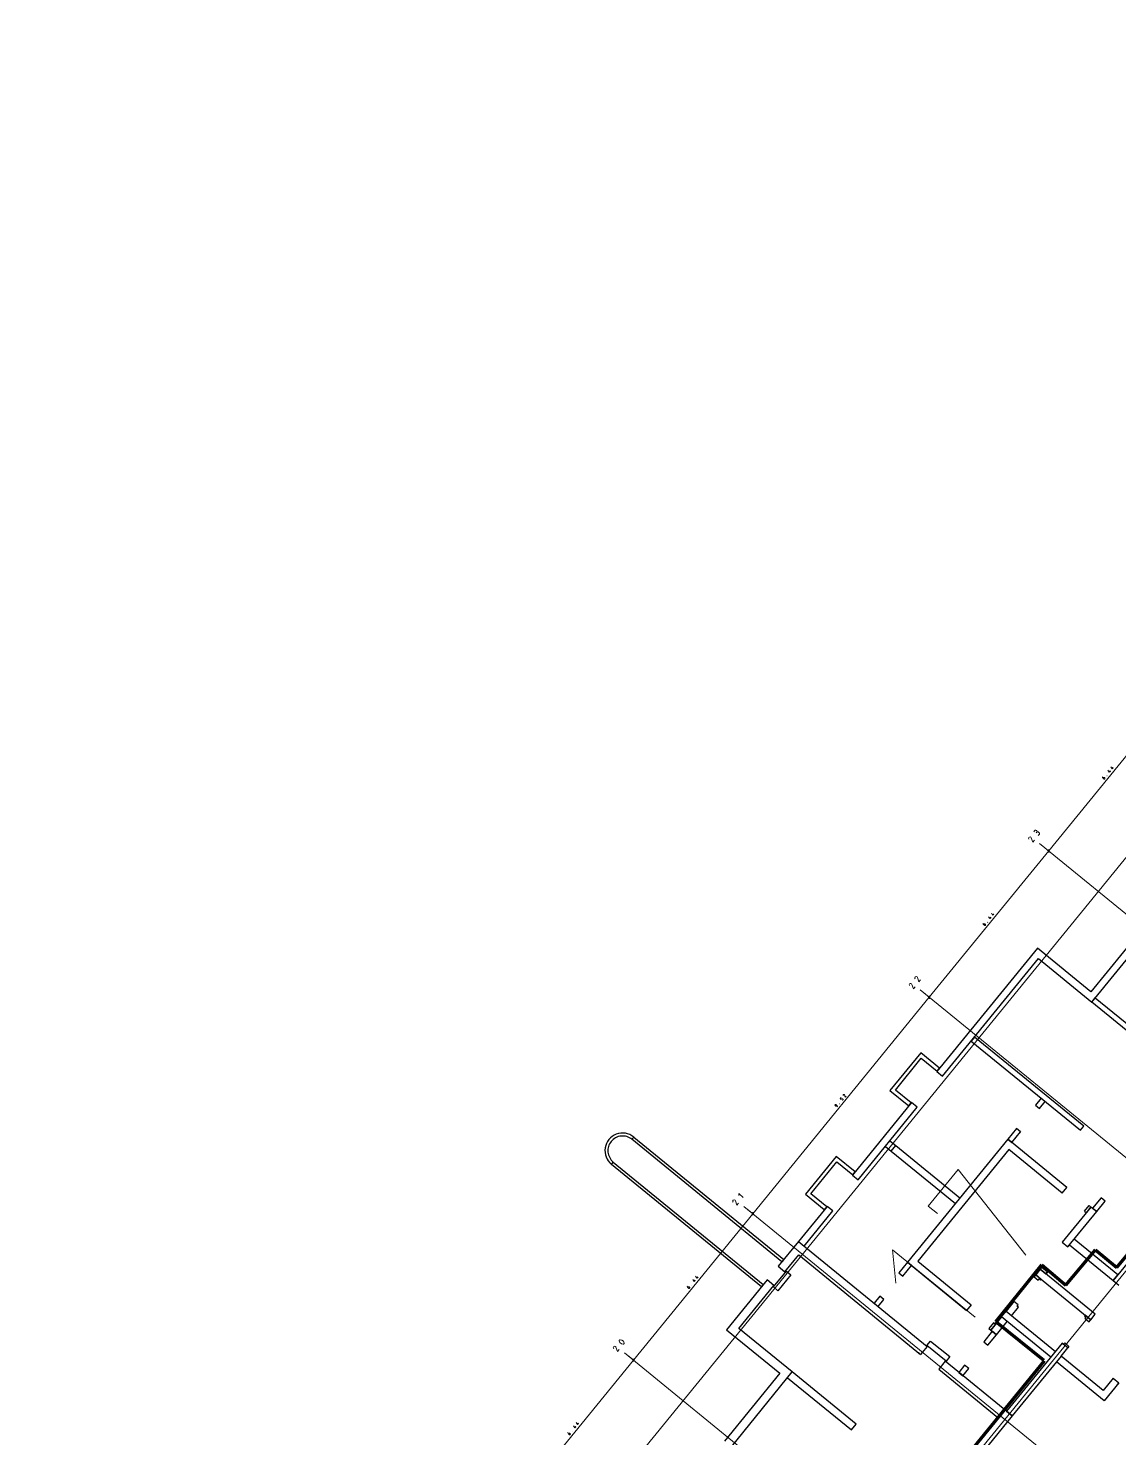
# Model space of a CAD drawing. Header units: metres. Extents: x 2680829 to 2680940, y 1252358 to 1252483.
# Drawn here: x 2680837.66 to 2680874.82, y 1252425.84 to 1252473.86 of the extents above; entities that cross this region are included whole.
import ezdxf

# ---------------------------------------------------------------- set-up
doc = ezdxf.new("R2010")
doc.units = ezdxf.units.M
doc.layers.add('bemassung', color=7, linetype='Continuous', lineweight=13)
doc.layers.add('etappierung', color=7, linetype='Continuous')
doc.layers.add('geometrie', color=7, linetype='Continuous')

msp = doc.modelspace()

# ---------------------------------------------------------------- linework, layer by layer
at = {"layer": 'bemassung'}
for p, q in [((2680874.421, 1252448.388), (2680874.417, 1252448.392)), ((2680874.452, 1252448.581), (2680874.497, 1252448.516)), ((2680874.497, 1252448.516), (2680874.532, 1252448.558)), ((2680874.504, 1252448.559), (2680874.538, 1252448.532)), ((2680874.545, 1252448.695), (2680874.59, 1252448.63)), ((2680874.59, 1252448.63), (2680874.625, 1252448.672)), ((2680874.597, 1252448.673), (2680874.631, 1252448.646)), ((2680874.265, 1252448.343), (2680874.273, 1252448.362)), ((2680874.27, 1252448.321), (2680874.265, 1252448.343)), ((2680874.286, 1252448.309), (2680874.27, 1252448.321)), ((2680874.286, 1252448.309), (2680874.3, 1252448.326)), ((2680874.311, 1252448.288), (2680874.286, 1252448.309)), ((2680874.3, 1252448.326), (2680874.303, 1252448.33)), ((2680874.303, 1252448.33), (2680874.308, 1252448.333)), ((2680874.308, 1252448.333), (2680874.314, 1252448.333)), ((2680874.32, 1252448.28), (2680874.311, 1252448.288)), ((2680874.314, 1252448.333), (2680874.32, 1252448.334)), ((2680874.32, 1252448.334), (2680874.326, 1252448.332)), ((2680874.334, 1252448.282), (2680874.32, 1252448.28)), ((2680874.326, 1252448.332), (2680874.33, 1252448.329)), ((2680874.33, 1252448.329), (2680874.339, 1252448.322)), ((2680874.342, 1252448.291), (2680874.334, 1252448.282)), ((2680874.339, 1252448.322), (2680874.348, 1252448.314)), ((2680874.349, 1252448.3), (2680874.342, 1252448.291)), ((2680874.348, 1252448.314), (2680874.349, 1252448.3)), ((2680871.922, 1252446.487), (2680871.95, 1252446.522)), ((2680871.95, 1252446.522), (2680871.966, 1252446.541)), ((2680871.966, 1252446.541), (2680871.994, 1252446.544)), ((2680871.994, 1252446.544), (2680872.013, 1252446.528)), ((2680872.005, 1252446.448), (2680872.02, 1252446.465)), ((2680872.013, 1252446.528), (2680872.032, 1252446.512)), ((2680872.035, 1252446.484), (2680872.02, 1252446.465)), ((2680872.02, 1252446.465), (2680872.027, 1252446.474)), ((2680872.027, 1252446.474), (2680872.038, 1252446.48)), ((2680872.032, 1252446.512), (2680872.035, 1252446.484)), ((2680872.038, 1252446.48), (2680872.05, 1252446.481)), ((2680872.05, 1252446.481), (2680872.062, 1252446.483)), ((2680872.062, 1252446.483), (2680872.073, 1252446.479)), ((2680872.073, 1252446.479), (2680872.083, 1252446.472)), ((2680872.083, 1252446.472), (2680872.1, 1252446.457)), ((2680871.743, 1252446.267), (2680871.755, 1252446.292)), ((2680871.752, 1252446.243), (2680871.743, 1252446.267)), ((2680871.757, 1252446.232), (2680871.752, 1252446.243)), ((2680871.755, 1252446.292), (2680871.778, 1252446.301)), ((2680871.778, 1252446.301), (2680871.801, 1252446.31)), ((2680871.801, 1252446.31), (2680871.827, 1252446.298)), ((2680871.827, 1252446.298), (2680871.836, 1252446.275)), ((2680871.836, 1252446.275), (2680871.887, 1252446.126)), ((2680871.887, 1252446.126), (2680871.944, 1252446.195)), ((2680872.106, 1252446.394), (2680872.078, 1252446.36)), ((2680872.1, 1252446.457), (2680872.109, 1252446.45)), ((2680872.114, 1252446.404), (2680872.106, 1252446.394)), ((2680872.109, 1252446.45), (2680872.115, 1252446.439)), ((2680872.117, 1252446.415), (2680872.114, 1252446.404)), ((2680872.115, 1252446.439), (2680872.116, 1252446.427)), ((2680872.116, 1252446.427), (2680872.117, 1252446.415)), ((2680870.384, 1252443.592), (2680870.429, 1252443.527)), ((2680870.477, 1252443.707), (2680870.522, 1252443.641)), ((2680870.522, 1252443.641), (2680870.556, 1252443.684)), ((2680870.529, 1252443.685), (2680870.563, 1252443.657)), ((2680870.197, 1252443.354), (2680870.204, 1252443.373)), ((2680870.202, 1252443.333), (2680870.197, 1252443.354)), ((2680870.218, 1252443.32), (2680870.202, 1252443.333)), ((2680870.218, 1252443.32), (2680870.231, 1252443.337)), ((2680870.243, 1252443.299), (2680870.218, 1252443.32)), ((2680870.231, 1252443.337), (2680870.235, 1252443.341)), ((2680870.235, 1252443.341), (2680870.24, 1252443.344)), ((2680870.24, 1252443.344), (2680870.246, 1252443.345)), ((2680870.252, 1252443.292), (2680870.243, 1252443.299)), ((2680870.246, 1252443.345), (2680870.252, 1252443.345)), ((2680870.252, 1252443.345), (2680870.258, 1252443.344)), ((2680870.266, 1252443.293), (2680870.252, 1252443.292)), ((2680870.258, 1252443.344), (2680870.262, 1252443.34)), ((2680870.262, 1252443.34), (2680870.27, 1252443.333)), ((2680870.274, 1252443.302), (2680870.266, 1252443.293)), ((2680870.27, 1252443.333), (2680870.28, 1252443.325)), ((2680870.281, 1252443.312), (2680870.274, 1252443.302)), ((2680870.28, 1252443.325), (2680870.281, 1252443.312)), ((2680870.353, 1252443.4), (2680870.349, 1252443.403)), ((2680870.429, 1252443.527), (2680870.463, 1252443.57)), ((2680870.436, 1252443.571), (2680870.47, 1252443.543)), ((2680867.675, 1252441.278), (2680867.687, 1252441.304)), ((2680867.684, 1252441.255), (2680867.675, 1252441.278)), ((2680867.689, 1252441.243), (2680867.684, 1252441.255)), ((2680867.687, 1252441.304), (2680867.71, 1252441.312)), ((2680867.71, 1252441.312), (2680867.733, 1252441.321)), ((2680867.733, 1252441.321), (2680867.759, 1252441.31)), ((2680867.759, 1252441.31), (2680867.768, 1252441.287)), ((2680867.768, 1252441.287), (2680867.819, 1252441.137)), ((2680867.819, 1252441.137), (2680867.876, 1252441.206)), ((2680867.866, 1252441.512), (2680867.878, 1252441.538)), ((2680867.875, 1252441.489), (2680867.866, 1252441.512)), ((2680867.88, 1252441.477), (2680867.875, 1252441.489)), ((2680867.878, 1252441.538), (2680867.901, 1252441.547)), ((2680867.901, 1252441.547), (2680867.924, 1252441.555)), ((2680867.924, 1252441.555), (2680867.95, 1252441.544)), ((2680867.95, 1252441.544), (2680867.959, 1252441.521)), ((2680867.959, 1252441.521), (2680868.01, 1252441.371)), ((2680868.01, 1252441.371), (2680868.066, 1252441.44)), ((2680865.356, 1252437.427), (2680865.328, 1252437.394)), ((2680865.328, 1252437.394), (2680865.362, 1252437.366)), ((2680865.362, 1252437.366), (2680865.376, 1252437.383)), ((2680865.376, 1252437.383), (2680865.38, 1252437.387)), ((2680865.38, 1252437.387), (2680865.385, 1252437.39)), ((2680865.385, 1252437.39), (2680865.391, 1252437.391)), ((2680865.391, 1252437.391), (2680865.396, 1252437.391)), ((2680865.396, 1252437.391), (2680865.402, 1252437.39)), ((2680865.402, 1252437.39), (2680865.407, 1252437.386)), ((2680865.418, 1252437.349), (2680865.405, 1252437.332)), ((2680865.407, 1252437.386), (2680865.415, 1252437.379)), ((2680865.415, 1252437.379), (2680865.42, 1252437.376)), ((2680865.422, 1252437.353), (2680865.418, 1252437.349)), ((2680865.42, 1252437.376), (2680865.422, 1252437.37)), ((2680865.422, 1252437.37), (2680865.423, 1252437.365)), ((2680865.424, 1252437.359), (2680865.422, 1252437.353)), ((2680865.423, 1252437.365), (2680865.424, 1252437.359)), ((2680865.427, 1252437.514), (2680865.433, 1252437.527)), ((2680865.432, 1252437.503), (2680865.427, 1252437.514)), ((2680865.434, 1252437.497), (2680865.432, 1252437.503)), ((2680865.433, 1252437.527), (2680865.444, 1252437.531)), ((2680865.444, 1252437.531), (2680865.456, 1252437.535)), ((2680865.456, 1252437.535), (2680865.468, 1252437.53)), ((2680865.468, 1252437.53), (2680865.473, 1252437.519)), ((2680865.473, 1252437.519), (2680865.497, 1252437.446)), ((2680865.497, 1252437.446), (2680865.525, 1252437.479)), ((2680865.149, 1252437.173), (2680865.156, 1252437.182)), ((2680865.15, 1252437.159), (2680865.149, 1252437.173)), ((2680865.159, 1252437.152), (2680865.15, 1252437.159)), ((2680865.156, 1252437.182), (2680865.164, 1252437.192)), ((2680865.168, 1252437.145), (2680865.159, 1252437.152)), ((2680865.164, 1252437.192), (2680865.178, 1252437.193)), ((2680865.172, 1252437.141), (2680865.168, 1252437.145)), ((2680865.178, 1252437.14), (2680865.172, 1252437.141)), ((2680865.178, 1252437.193), (2680865.187, 1252437.186)), ((2680865.184, 1252437.14), (2680865.178, 1252437.14)), ((2680865.19, 1252437.141), (2680865.184, 1252437.14)), ((2680865.187, 1252437.186), (2680865.212, 1252437.165)), ((2680865.195, 1252437.144), (2680865.19, 1252437.141)), ((2680865.199, 1252437.148), (2680865.195, 1252437.144)), ((2680865.212, 1252437.165), (2680865.199, 1252437.148)), ((2680865.212, 1252437.165), (2680865.228, 1252437.152)), ((2680865.233, 1252437.131), (2680865.225, 1252437.112)), ((2680865.228, 1252437.152), (2680865.233, 1252437.131)), ((2680865.312, 1252437.218), (2680865.307, 1252437.221)), ((2680868.324, 1252433.732), (2680869.345, 1252434.985)), ((2680869.345, 1252434.985), (2680871.653, 1252432.06)), ((2680861.875, 1252434.096), (2680861.868, 1252434.159)), ((2680861.868, 1252434.159), (2680862.024, 1252434.031)), ((2680861.662, 1252433.903), (2680861.673, 1252433.929)), ((2680861.67, 1252433.88), (2680861.662, 1252433.903)), ((2680861.675, 1252433.869), (2680861.67, 1252433.88)), ((2680861.673, 1252433.929), (2680861.696, 1252433.938)), ((2680861.696, 1252433.938), (2680861.719, 1252433.947)), ((2680861.719, 1252433.947), (2680861.745, 1252433.935)), ((2680861.745, 1252433.935), (2680861.754, 1252433.912)), ((2680861.754, 1252433.912), (2680861.805, 1252433.763)), ((2680861.805, 1252433.763), (2680861.862, 1252433.832)), ((2680868.637, 1252433.477), (2680868.324, 1252433.732)), ((2680867.227, 1252431.108), (2680867.111, 1252432.245)), ((2680867.111, 1252432.245), (2680869.929, 1252429.947)), ((2680860.302, 1252431.229), (2680860.347, 1252431.164)), ((2680860.347, 1252431.164), (2680860.381, 1252431.207)), ((2680860.354, 1252431.208), (2680860.388, 1252431.18)), ((2680860.395, 1252431.343), (2680860.44, 1252431.278)), ((2680860.44, 1252431.278), (2680860.474, 1252431.321)), ((2680860.447, 1252431.322), (2680860.481, 1252431.294)), ((2680860.115, 1252430.991), (2680860.123, 1252431.01)), ((2680860.12, 1252430.97), (2680860.115, 1252430.991)), ((2680860.136, 1252430.957), (2680860.12, 1252430.97)), ((2680860.136, 1252430.957), (2680860.149, 1252430.974)), ((2680860.161, 1252430.936), (2680860.136, 1252430.957)), ((2680860.149, 1252430.974), (2680860.153, 1252430.978)), ((2680860.153, 1252430.978), (2680860.158, 1252430.981)), ((2680860.158, 1252430.981), (2680860.164, 1252430.982)), ((2680860.17, 1252430.929), (2680860.161, 1252430.936)), ((2680860.164, 1252430.982), (2680860.17, 1252430.982)), ((2680860.17, 1252430.982), (2680860.176, 1252430.981)), ((2680860.184, 1252430.93), (2680860.17, 1252430.929)), ((2680860.176, 1252430.981), (2680860.18, 1252430.977)), ((2680860.18, 1252430.977), (2680860.189, 1252430.97)), ((2680860.192, 1252430.939), (2680860.184, 1252430.93)), ((2680860.189, 1252430.97), (2680860.198, 1252430.962)), ((2680860.199, 1252430.949), (2680860.192, 1252430.939)), ((2680860.198, 1252430.962), (2680860.199, 1252430.949)), ((2680860.271, 1252431.036), (2680860.267, 1252431.04)), ((2680857.806, 1252429.177), (2680857.8, 1252429.17)), ((2680857.814, 1252429.181), (2680857.806, 1252429.177)), ((2680857.823, 1252429.18), (2680857.814, 1252429.181)), ((2680857.885, 1252429.168), (2680857.823, 1252429.18)), ((2680857.593, 1252428.915), (2680857.605, 1252428.941)), ((2680857.602, 1252428.892), (2680857.593, 1252428.915)), ((2680857.607, 1252428.88), (2680857.602, 1252428.892)), ((2680857.605, 1252428.941), (2680857.628, 1252428.949)), ((2680857.628, 1252428.949), (2680857.651, 1252428.958)), ((2680857.651, 1252428.958), (2680857.677, 1252428.947)), ((2680857.677, 1252428.947), (2680857.686, 1252428.923)), ((2680857.686, 1252428.923), (2680857.737, 1252428.774)), ((2680857.737, 1252428.774), (2680857.794, 1252428.843)), ((2680857.795, 1252429.163), (2680857.793, 1252429.154)), ((2680857.793, 1252429.154), (2680857.795, 1252429.145)), ((2680857.8, 1252429.17), (2680857.795, 1252429.163)), ((2680857.795, 1252429.145), (2680857.819, 1252429.087)), ((2680857.819, 1252429.087), (2680857.871, 1252429.045)), ((2680857.871, 1252429.045), (2680857.933, 1252429.032)), ((2680857.937, 1252429.126), (2680857.885, 1252429.168)), ((2680857.933, 1252429.032), (2680857.942, 1252429.032)), ((2680857.962, 1252429.067), (2680857.937, 1252429.126)), ((2680857.942, 1252429.032), (2680857.951, 1252429.036)), ((2680857.951, 1252429.036), (2680857.956, 1252429.043)), ((2680857.956, 1252429.043), (2680857.962, 1252429.049)), ((2680857.964, 1252429.059), (2680857.962, 1252429.067)), ((2680857.962, 1252429.049), (2680857.964, 1252429.059)), ((2680856.326, 1252426.355), (2680856.372, 1252426.29)), ((2680856.372, 1252426.29), (2680856.406, 1252426.332)), ((2680856.379, 1252426.333), (2680856.413, 1252426.306)), ((2680856.047, 1252426.003), (2680856.054, 1252426.021)), ((2680856.052, 1252425.981), (2680856.047, 1252426.003)), ((2680856.068, 1252425.968), (2680856.052, 1252425.981)), ((2680856.068, 1252425.968), (2680856.081, 1252425.985)), ((2680856.093, 1252425.948), (2680856.068, 1252425.968)), ((2680856.081, 1252425.985), (2680856.085, 1252425.99)), ((2680856.085, 1252425.99), (2680856.09, 1252425.993)), ((2680856.09, 1252425.993), (2680856.096, 1252425.993)), ((2680856.102, 1252425.94), (2680856.093, 1252425.948)), ((2680856.096, 1252425.993), (2680856.102, 1252425.994)), ((2680856.102, 1252425.994), (2680856.107, 1252425.992)), ((2680856.116, 1252425.941), (2680856.102, 1252425.94)), ((2680856.107, 1252425.992), (2680856.112, 1252425.988)), ((2680856.112, 1252425.988), (2680856.12, 1252425.981)), ((2680856.124, 1252425.951), (2680856.116, 1252425.941)), ((2680856.12, 1252425.981), (2680856.13, 1252425.974)), ((2680856.131, 1252425.96), (2680856.124, 1252425.951)), ((2680856.13, 1252425.974), (2680856.131, 1252425.96)), ((2680856.203, 1252426.048), (2680856.199, 1252426.051)), ((2680856.233, 1252426.241), (2680856.279, 1252426.176)), ((2680856.279, 1252426.176), (2680856.313, 1252426.218)), ((2680856.286, 1252426.219), (2680856.32, 1252426.192))]:
    msp.add_line(p, q, dxfattribs=at)
at = {"layer": 'etappierung', "color": 5, "lineweight": 9}
for p, q in [((2680837.655, 1252399.735), (2680898.106, 1252473.863)), ((2680844.549, 1252394.113), (2680905, 1252468.24)), ((2680872.121, 1252446.087), (2680888.667, 1252432.594)), ((2680868.053, 1252441.098), (2680884.599, 1252427.605)), ((2680862.039, 1252433.724), (2680878.585, 1252420.231)), ((2680857.971, 1252428.735), (2680874.517, 1252415.242))]:
    msp.add_line(p, q, dxfattribs=at)
at = {"layer": 'etappierung', "color": 5, "lineweight": 5}
for p, q in [((2680872.431, 1252445.834), (2680876.499, 1252450.823)), ((2680872.45, 1252445.818), (2680872.237, 1252445.992)), ((2680868.362, 1252440.846), (2680872.431, 1252445.834)), ((2680872.399, 1252445.795), (2680872.431, 1252445.834)), ((2680872.425, 1252445.884), (2680872.436, 1252445.784)), ((2680872.431, 1252445.834), (2680872.462, 1252445.873)), ((2680862.349, 1252433.471), (2680868.362, 1252440.846)), ((2680868.382, 1252440.83), (2680868.169, 1252441.004)), ((2680868.331, 1252440.807), (2680868.362, 1252440.846)), ((2680868.357, 1252440.895), (2680868.367, 1252440.796)), ((2680868.362, 1252440.846), (2680868.394, 1252440.884)), ((2680862.368, 1252433.455), (2680862.155, 1252433.629)), ((2680862.344, 1252433.521), (2680862.354, 1252433.421)), ((2680862.349, 1252433.471), (2680862.38, 1252433.51)), ((2680858.28, 1252428.482), (2680862.349, 1252433.471)), ((2680862.317, 1252433.432), (2680862.349, 1252433.471)), ((2680854.212, 1252423.494), (2680858.28, 1252428.482)), ((2680858.3, 1252428.467), (2680858.087, 1252428.64)), ((2680858.249, 1252428.444), (2680858.28, 1252428.482)), ((2680858.275, 1252428.532), (2680858.286, 1252428.433)), ((2680858.28, 1252428.482), (2680858.312, 1252428.521))]:
    msp.add_line(p, q, dxfattribs=at)
at = {"layer": 'etappierung', "color": 5, "lineweight": 120}
for p, q in [((2680874.753, 1252431.639), (2680886.408, 1252445.797)), ((2680873.02, 1252431.033), (2680874.03, 1252432.244)), ((2680874.03, 1252432.244), (2680874.753, 1252431.639)), ((2680870.634, 1252429.788), (2680872.199, 1252431.73)), ((2680872.199, 1252431.73), (2680873.02, 1252431.033)), ((2680872.264, 1252428.468), (2680870.634, 1252429.788)), ((2680860.739, 1252414.333), (2680872.285, 1252428.46))]:
    msp.add_line(p, q, dxfattribs=at)
at = {"layer": 'geometrie', "color": 7}
for p, q in [((2680875.535, 1252443.077), (2680873.87, 1252441.036)), ((2680873.906, 1252440.684), (2680875.728, 1252442.919)), ((2680872.05, 1252442.52), (2680868.623, 1252438.318)), ((2680868.817, 1252438.16), (2680872.086, 1252442.169)), ((2680873.87, 1252441.036), (2680872.05, 1252442.52)), ((2680872.086, 1252442.169), (2680873.906, 1252440.684)), ((2680873.906, 1252440.684), (2680874.02, 1252440.824)), ((2680874.02, 1252440.824), (2680875.925, 1252439.27)), ((2680875.811, 1252439.13), (2680873.906, 1252440.684)), ((2680869.903, 1252439.493), (2680869.789, 1252439.353)), ((2680869.789, 1252439.353), (2680873.515, 1252436.315)), ((2680873.629, 1252436.454), (2680869.903, 1252439.493)), ((2680868.071, 1252438.955), (2680867.023, 1252437.669)), ((2680868.714, 1252438.43), (2680868.071, 1252438.955)), ((2680867.206, 1252437.687), (2680868.09, 1252438.772)), ((2680868.09, 1252438.772), (2680868.632, 1252438.33)), ((2680868.623, 1252438.318), (2680868.817, 1252438.16)), ((2680868.632, 1252438.33), (2680868.714, 1252438.43)), ((2680867.023, 1252437.669), (2680867.666, 1252437.144)), ((2680867.748, 1252437.245), (2680867.206, 1252437.687)), ((2680872.175, 1252437.407), (2680871.983, 1252437.171)), ((2680867.757, 1252437.257), (2680865.742, 1252434.786)), ((2680865.936, 1252434.628), (2680867.951, 1252437.099)), ((2680867.666, 1252437.144), (2680867.748, 1252437.245)), ((2680867.951, 1252437.099), (2680867.757, 1252437.257)), ((2680871.983, 1252437.171), (2680872.122, 1252437.057)), ((2680872.122, 1252437.057), (2680872.315, 1252437.294)), ((2680872.122, 1252437.057), (2680872.135, 1252437.073)), ((2680873.515, 1252436.315), (2680873.629, 1252436.454)), ((2680858.226, 1252436.008), (2680858.289, 1252436.085)), ((2680863.339, 1252431.838), (2680858.226, 1252436.008)), ((2680858.289, 1252436.085), (2680863.402, 1252431.916)), ((2680867.022, 1252435.96), (2680867.224, 1252435.796)), ((2680871.038, 1252436.013), (2680867.621, 1252431.822)), ((2680871.332, 1252436.373), (2680871.038, 1252436.013)), ((2680873.052, 1252434.371), (2680871.038, 1252436.013)), ((2680871.038, 1252436.013), (2680871.178, 1252435.899)), ((2680871.178, 1252435.899), (2680871.471, 1252436.26)), ((2680871.471, 1252436.26), (2680871.332, 1252436.373)), ((2680871.471, 1252436.26), (2680871.459, 1252436.244)), ((2680865.191, 1252435.422), (2680864.142, 1252434.137)), ((2680865.834, 1252434.898), (2680865.191, 1252435.422)), ((2680866.865, 1252435.767), (2680867.066, 1252435.602)), ((2680867.066, 1252435.602), (2680867.224, 1252435.796)), ((2680867.066, 1252435.602), (2680869.25, 1252433.821)), ((2680867.224, 1252435.796), (2680869.408, 1252434.015)), ((2680871.074, 1252435.662), (2680867.972, 1252431.858)), ((2680872.894, 1252434.177), (2680871.074, 1252435.662)), ((2680857.531, 1252435.155), (2680857.594, 1252435.233)), ((2680862.644, 1252430.986), (2680857.531, 1252435.155)), ((2680857.594, 1252435.233), (2680862.707, 1252431.064)), ((2680864.325, 1252434.155), (2680865.21, 1252435.24)), ((2680865.21, 1252435.24), (2680865.752, 1252434.797)), ((2680865.742, 1252434.786), (2680865.936, 1252434.628)), ((2680865.752, 1252434.797), (2680865.834, 1252434.898)), ((2680864.142, 1252434.137), (2680864.785, 1252433.612)), ((2680864.867, 1252433.713), (2680864.325, 1252434.155)), ((2680872.894, 1252434.177), (2680873.052, 1252434.371)), ((2680873.052, 1252434.371), (2680872.99, 1252434.421)), ((2680874.221, 1252434.017), (2680873.927, 1252433.657)), ((2680874.221, 1252434.017), (2680874.209, 1252434.002)), ((2680874.361, 1252433.903), (2680874.221, 1252434.017)), ((2680876.915, 1252434), (2680874.629, 1252431.195)), ((2680864.877, 1252433.724), (2680863.901, 1252432.528)), ((2680864.095, 1252432.37), (2680865.07, 1252433.567)), ((2680864.785, 1252433.612), (2680864.867, 1252433.713)), ((2680865.07, 1252433.567), (2680864.877, 1252433.724)), ((2680873.873, 1252433.701), (2680872.894, 1252432.5)), ((2680873.088, 1252432.342), (2680874.067, 1252433.543)), ((2680873.653, 1252433.558), (2680873.811, 1252433.752)), ((2680873.653, 1252433.558), (2680873.715, 1252433.507)), ((2680873.715, 1252433.507), (2680873.873, 1252433.701)), ((2680873.873, 1252433.701), (2680873.811, 1252433.752)), ((2680874.067, 1252433.543), (2680873.873, 1252433.701)), ((2680873.927, 1252433.657), (2680874.067, 1252433.543)), ((2680874.067, 1252433.543), (2680874.361, 1252433.903)), ((2680874.787, 1252431.389), (2680873.299, 1252432.602)), ((2680863.901, 1252432.528), (2680863.212, 1252431.683)), ((2680863.445, 1252431.494), (2680863.912, 1252432.067)), ((2680863.901, 1252432.528), (2680868.285, 1252428.952)), ((2680863.912, 1252432.067), (2680868.064, 1252428.681)), ((2680872.894, 1252432.5), (2680873.088, 1252432.342)), ((2680873.088, 1252432.342), (2680873.138, 1252432.404)), ((2680873.141, 1252432.408), (2680874.629, 1252431.195)), ((2680863.212, 1252431.683), (2680863.445, 1252431.494)), ((2680863.402, 1252431.916), (2680863.339, 1252431.838)), ((2680867.621, 1252431.822), (2680867.327, 1252431.462)), ((2680867.466, 1252431.348), (2680867.76, 1252431.709)), ((2680867.621, 1252431.822), (2680869.635, 1252430.18)), ((2680867.76, 1252431.709), (2680867.621, 1252431.822)), ((2680867.972, 1252431.858), (2680869.793, 1252430.374)), ((2680872.146, 1252431.582), (2680871.988, 1252431.389)), ((2680872.199, 1252431.648), (2680872.146, 1252431.582)), ((2680872.146, 1252431.582), (2680872.339, 1252431.425)), ((2680874.02, 1252430.054), (2680872.146, 1252431.582)), ((2680872.199, 1252431.648), (2680872.393, 1252431.49)), ((2680862.833, 1252431.219), (2680861.45, 1252429.522)), ((2680863.066, 1252431.029), (2680862.833, 1252431.219)), ((2680863.05, 1252430.978), (2680863.492, 1252431.52)), ((2680863.647, 1252431.394), (2680863.205, 1252430.851)), ((2680863.492, 1252431.52), (2680863.647, 1252431.394)), ((2680867.327, 1252431.462), (2680867.466, 1252431.348)), ((2680867.466, 1252431.348), (2680867.479, 1252431.364)), ((2680871.969, 1252431.366), (2680871.931, 1252431.319)), ((2680871.931, 1252431.319), (2680872.07, 1252431.205)), ((2680871.988, 1252431.389), (2680871.969, 1252431.366)), ((2680871.988, 1252431.389), (2680873.862, 1252429.86)), ((2680872.174, 1252431.237), (2680871.988, 1252431.389)), ((2680872.07, 1252431.205), (2680872.108, 1252431.252)), ((2680872.108, 1252431.252), (2680872.155, 1252431.214)), ((2680872.155, 1252431.214), (2680872.174, 1252431.237)), ((2680872.339, 1252431.425), (2680872.393, 1252431.49)), ((2680872.393, 1252431.49), (2680872.342, 1252431.428)), ((2680874.629, 1252431.195), (2680874.787, 1252431.389)), ((2680874.629, 1252431.195), (2680874.822, 1252431.038)), ((2680861.872, 1252429.565), (2680863.066, 1252431.029)), ((2680862.707, 1252431.064), (2680862.644, 1252430.986)), ((2680863.205, 1252430.851), (2680863.05, 1252430.978)), ((2680866.676, 1252430.664), (2680866.48, 1252430.424)), ((2680866.816, 1252430.551), (2680866.676, 1252430.664)), ((2680866.48, 1252430.424), (2680866.62, 1252430.31)), ((2680866.62, 1252430.31), (2680866.816, 1252430.551)), ((2680866.816, 1252430.551), (2680866.803, 1252430.535)), ((2680869.635, 1252430.18), (2680869.573, 1252430.23)), ((2680869.793, 1252430.374), (2680869.635, 1252430.18)), ((2680870.819, 1252429.956), (2680870.977, 1252430.149)), ((2680871.211, 1252430.436), (2680870.977, 1252430.149)), ((2680870.977, 1252430.149), (2680872.658, 1252428.779)), ((2680871.163, 1252429.998), (2680871.397, 1252430.284)), ((2680871.249, 1252430.482), (2680871.211, 1252430.436)), ((2680871.388, 1252430.369), (2680871.249, 1252430.482)), ((2680871.35, 1252430.322), (2680871.388, 1252430.369)), ((2680871.397, 1252430.284), (2680871.35, 1252430.322)), ((2680870.552, 1252429.755), (2680870.394, 1252429.561)), ((2680870.819, 1252429.956), (2680870.456, 1252429.51)), ((2680870.456, 1252429.51), (2680870.614, 1252429.704)), ((2680870.614, 1252429.704), (2680870.552, 1252429.755)), ((2680870.649, 1252429.352), (2680871.013, 1252429.798)), ((2680871.013, 1252429.798), (2680870.819, 1252429.956)), ((2680872.5, 1252428.585), (2680870.819, 1252429.956)), ((2680873.669, 1252430.018), (2680873.65, 1252429.995)), ((2680873.65, 1252429.995), (2680873.696, 1252429.957)), ((2680873.696, 1252429.957), (2680873.658, 1252429.91)), ((2680873.658, 1252429.91), (2680873.805, 1252429.79)), ((2680873.862, 1252429.86), (2680873.669, 1252430.018)), ((2680873.805, 1252429.79), (2680873.843, 1252429.837)), ((2680873.843, 1252429.837), (2680873.862, 1252429.86)), ((2680873.862, 1252429.86), (2680874.02, 1252430.054)), ((2680861.45, 1252429.522), (2680863.27, 1252428.038)), ((2680863.692, 1252428.081), (2680861.872, 1252429.565)), ((2680870.51, 1252429.466), (2680870.216, 1252429.106)), ((2680870.356, 1252428.992), (2680870.649, 1252429.352)), ((2680870.394, 1252429.561), (2680870.456, 1252429.51)), ((2680870.456, 1252429.51), (2680870.649, 1252429.352)), ((2680870.649, 1252429.352), (2680870.51, 1252429.466)), ((2680868.064, 1252428.681), (2680867.991, 1252428.741)), ((2680868.285, 1252428.952), (2680868.064, 1252428.681)), ((2680868.282, 1252428.98), (2680868.409, 1252429.135)), ((2680868.933, 1252428.45), (2680868.282, 1252428.98)), ((2680868.409, 1252429.135), (2680869.059, 1252428.605)), ((2680870.216, 1252429.106), (2680870.229, 1252429.121)), ((2680870.216, 1252429.106), (2680870.356, 1252428.992)), ((2680872.892, 1252429.065), (2680870.996, 1252426.741)), ((2680872.851, 1252428.621), (2680873.085, 1252428.907)), ((2680873.085, 1252428.907), (2680872.892, 1252429.065)), ((2680872.892, 1252429.065), (2680872.938, 1252429.027)), ((2680872.938, 1252429.027), (2680872.976, 1252429.074)), ((2680872.976, 1252429.074), (2680873.123, 1252428.954)), ((2680873.123, 1252428.954), (2680873.085, 1252428.907)), ((2680868.905, 1252428.447), (2680868.684, 1252428.176)), ((2680871.19, 1252426.583), (2680868.905, 1252428.447)), ((2680869.059, 1252428.605), (2680868.933, 1252428.45)), ((2680869.566, 1252428.308), (2680869.37, 1252428.068)), ((2680869.566, 1252428.308), (2680869.553, 1252428.293)), ((2680869.705, 1252428.194), (2680869.566, 1252428.308)), ((2680872.694, 1252428.427), (2680871.19, 1252426.583)), ((2680872.851, 1252428.621), (2680872.694, 1252428.427)), ((2680874.32, 1252427.1), (2680872.694, 1252428.427)), ((2680874.285, 1252427.452), (2680872.851, 1252428.621)), ((2680863.27, 1252428.038), (2680861.385, 1252425.725)), ((2680861.617, 1252425.536), (2680863.692, 1252428.081)), ((2680863.534, 1252427.887), (2680865.711, 1252426.112)), ((2680865.869, 1252426.305), (2680863.692, 1252428.081)), ((2680868.684, 1252428.176), (2680868.758, 1252428.116)), ((2680868.684, 1252428.176), (2680870.698, 1252426.533)), ((2680869.37, 1252428.068), (2680869.509, 1252427.954)), ((2680869.509, 1252427.954), (2680869.705, 1252428.194)), ((2680874.626, 1252427.87), (2680874.285, 1252427.452)), ((2680874.626, 1252427.87), (2680874.819, 1252427.712)), ((2680874.819, 1252427.712), (2680874.32, 1252427.1)), ((2680874.819, 1252427.712), (2680874.769, 1252427.65)), ((2680865.711, 1252426.112), (2680865.869, 1252426.305)), ((2680870.698, 1252426.533), (2680866.804, 1252421.758)), ((2680871.19, 1252426.583), (2680867.075, 1252421.537)), ((2680870.996, 1252426.741), (2680871.19, 1252426.583))]:
    msp.add_line(p, q, dxfattribs=at)
for centre, radius, start, end in [((2680857.91, 1252435.62), 0.6, 50.8014, 230.8049), ((2680857.91, 1252435.62), 0.5, 140.7959, 163.2973), ((2680857.911, 1252435.62), 0.5, 118.3233, 140.8044), ((2680857.911, 1252435.619), 0.501, 95.8403, 118.2683), ((2680857.91, 1252435.619), 0.501, 73.3293, 95.7747), ((2680857.91, 1252435.62), 0.5, 50.8019, 73.283), ((2680857.911, 1252435.62), 0.501, 163.3205, 185.7835), ((2680857.912, 1252435.621), 0.501, 185.8163, 208.2571), ((2680857.911, 1252435.621), 0.5, 208.3234, 230.8044)]:
    msp.add_arc(centre, radius, start, end, dxfattribs=at)

doc.saveas('drawing.dxf')
